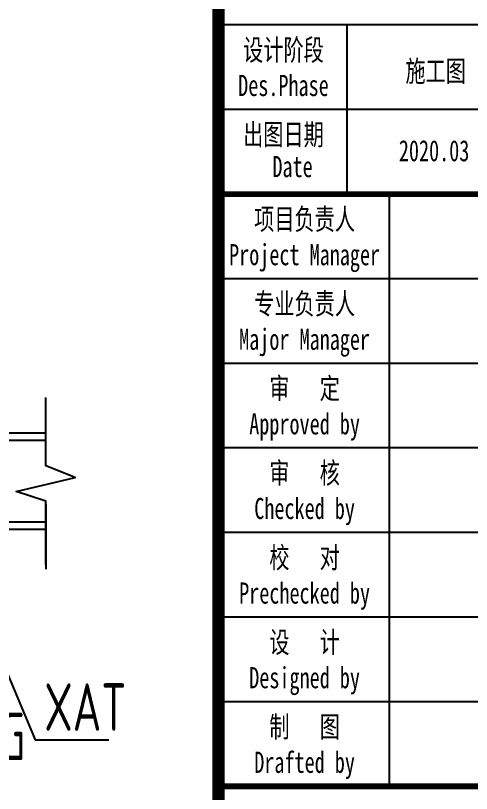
# Model space of a CAD drawing. Extents: x 177291 to 1288761, y 177638 to 322898.
# Drawn here: x 980256 to 986021, y 184811 to 194640 of the extents above; entities that cross this region are included whole.
import ezdxf
from ezdxf.enums import TextEntityAlignment as Align

# ---------------------------------------------------------------- set-up
doc = ezdxf.new("R2010")
doc.units = 0
doc.header["$LTSCALE"] = 1000
for name, color, linetype in [('AXIS', 3, 'Continuous'), ('LT', 27, 'Continuous'), ('PUB_TITLE', 4, 'Continuous'), ('TEXT', 7, 'Continuous')]:
    doc.layers.add(name, color=color, linetype=linetype)
doc.styles.add('_gyy_title_ST', font='', dxfattribs={"width": 0.8})
doc.styles.add('TSSD_Label', font='tssdeng.shx', dxfattribs={"width": 0.7, "bigfont": 'hztxt.shx'})
doc.styles.get('_gyy_title_ST').set_extended_font_data('SimSun')

msp = doc.modelspace()

# ---------------------------------------------------------------- linework, layer by layer
at = {"layer": 'AXIS'}
msp.add_lwpolyline([(979791.8, 187179.13), (980503.64, 185487.43), (981433.91, 185487.43)], dxfattribs=at)
at = {"layer": 'LT', "linetype": 'ByBlock'}
for p, q in [((980637.43, 189363.4), (975064.57, 189363.4)), ((980637.43, 189271.65), (975064.57, 189271.65)), ((980637.43, 188467.08), (980637.43, 187643.68)), ((975064.57, 188242.64), (980637.43, 188242.64)), ((975064.57, 188150.89), (980637.43, 188150.89))]:
    msp.add_line(p, q, dxfattribs=at)
msp.add_lwpolyline([(980637.43, 187700.89), (980637.43, 188150.89), (980637.43, 188504.67), (980262.43, 188624.67), (981011.5, 188802.15), (980637.43, 188948.67), (980637.43, 189363.4), (980637.43, 189813.4)], dxfattribs=at)
at = {"layer": 'PUB_TITLE'}
for p, q in [((990325.17, 194521.4), (982842.02, 194521.4)), ((984445.55, 194521.4), (984445.55, 192383.36)), ((990325.17, 193452.38), (982842.02, 193452.38)), ((984980.06, 192383.36), (984980.06, 184900.21)), ((990325.17, 191314.34), (982842.02, 191314.34)), ((990325.17, 190245.32), (982842.02, 190245.32)), ((990325.17, 189176.3), (982842.02, 189176.3)), ((990325.17, 188107.28), (982842.02, 188107.28)), ((990325.17, 187038.25), (982842.02, 187038.25)), ((990325.17, 185969.23), (982842.02, 185969.23))]:
    msp.add_line(p, q, dxfattribs=at)
at = {"layer": 'PUB_TITLE', "const_width": 159.09}
msp.add_lwpolyline([(982822.43, 239899.66), (990246.71, 239899.66), (990246.71, 179020.59), (982822.43, 179020.59)], close=True, dxfattribs=at)
at = {"layer": 'PUB_TITLE', "const_width": 74.83}
for points in [[(982842.02, 192383.36), (990325.17, 192383.36)], [(982842.02, 184900.21), (990325.17, 184900.21)]]:
    msp.add_lwpolyline(points, dxfattribs=at)

# ---------------------------------------------------------------- texts
at = {"layer": 'PUB_TITLE', "style": '_gyy_title_ST', "width": 0.7}
for s, height, p in [('设计阶段', 267.255, (983643.78, 194072.42)), ('Des.Phase', 267.255, (983643.78, 193623.44)), ('出图日期', 267.255, (983643.78, 193003.39)), ('Date', 267.255, (983758.77, 192598.21)), ('项目负责人', 267.255, (983911.04, 191934.37)), ('Project Manager', 267.2551, (983911.04, 191485.38)), ('专业负责人', 267.255, (983911.04, 190865.35)), ('Major Manager', 267.2551, (983911.04, 190416.36)), ('审   定', 267.255, (983911.05, 189796.33)), ('Approved by', 267.2551, (983911.04, 189347.34)), ('审   核', 267.255, (983911.05, 188727.31)), ('Checked by', 267.255, (983911.04, 188278.32)), ('校   对', 267.255, (983911.05, 187658.29)), ('Prechecked by', 267.2551, (983911.04, 187209.3)), ('设   计', 267.255, (983911.05, 186589.26)), ('Designed by', 267.2551, (983911.04, 186140.28)), ('制   图', 267.255, (983911.05, 185520.24)), ('Drafted by', 267.255, (983911.04, 185071.26))]:
    msp.add_text(s, height=height, dxfattribs=at).set_placement(p, align=Align.CENTER)
at = {"layer": 'PUB_TITLE', "color": 7, "style": '_gyy_title_ST', "width": 0.7}
for s, p in [('施工图', (985568.39, 193804.67)), ('2020.03', (985548.61, 192798.52))]:
    msp.add_text(s, height=267.255, dxfattribs=at).set_placement(p, align=Align.CENTER)
at = {"layer": 'TEXT', "style": 'TSSD_Label', "width": 0.7}
for s, p in [('XAT', (980618.58, 185602.56)), ('CG', (979754.58, 185230.34))]:
    msp.add_text(s, height=600, dxfattribs=at).set_placement(p)

doc.saveas('drawing.dxf')
